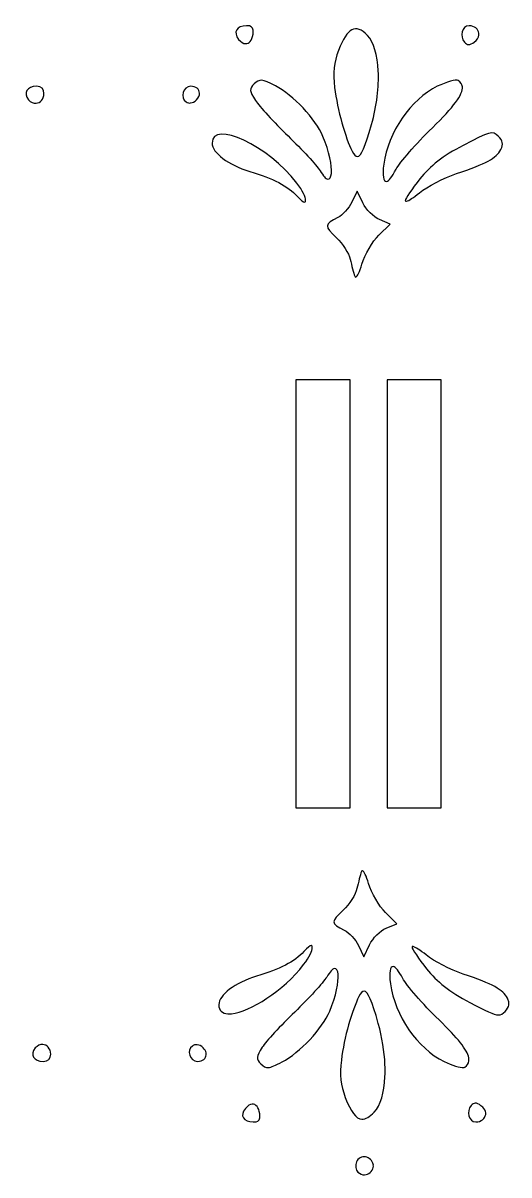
# Model space of a CAD drawing. Header units: centimetres. Extents: x -10 to 10, y -12.4 to 12.4.
# Drawn here: x -0.199 to 1.421, y -12.236 to -8.398 of the extents above; entities that cross this region are included whole.
import ezdxf

# ---------------------------------------------------------------- set-up
doc = ezdxf.new("R2010")
doc.units = ezdxf.units.CM
doc.header["$MEASUREMENT"] = 0
doc.layers.add('Layer 1', color=7, linetype='Continuous')

msp = doc.modelspace()

# ---------------------------------------------------------------- linework, layer by layer
at = {"layer": 'Layer 1', "color": 37, "lineweight": 25}
for points, knots in [([(0.5682, -8.42083), (0.56857, -8.42436), (0.56897, -8.42978), (0.5682, -8.43489), (0.5682, -8.43489), (0.56505, -8.45632), (0.55542, -8.46694), (0.5434, -8.46631), (0.5434, -8.46631), (0.53618, -8.46593), (0.52794, -8.46153), (0.52025, -8.45225), (0.52025, -8.45225), (0.50064, -8.42862), (0.51346, -8.40677), (0.54671, -8.40677), (0.54671, -8.40677), (0.56088, -8.40677), (0.56704, -8.41024), (0.56821, -8.42083), (0.56821, -8.42083), (0.56821, -8.42083), (0.5682, -8.42083), (0.5682, -8.42083)], [0, 0, 0, 0, 0.1428571, 0.1428571, 0.1428571, 0.1428571, 0.2857143, 0.2857143, 0.2857143, 0.2857143, 0.4285714, 0.4285714, 0.4285714, 0.4285714, 0.5714286, 0.5714286, 0.5714286, 0.5714286, 0.7142857, 0.7142857, 0.7142857, 0.7142857, 1, 1, 1, 1]), ([(0.98575, -8.55725), (0.9881, -8.60994), (0.98107, -8.6735), (0.96342, -8.73584), (0.96342, -8.73584), (0.94227, -8.81059), (0.92885, -8.84226), (0.91629, -8.8425), (0.91629, -8.8425), (0.91057, -8.84263), (0.90531, -8.83622), (0.89893, -8.82431), (0.89893, -8.82431), (0.87604, -8.78153), (0.84955, -8.68722), (0.84023, -8.61264), (0.84023, -8.61264), (0.83394, -8.56229), (0.83751, -8.53035), (0.85346, -8.48862), (0.85346, -8.48862), (0.8824, -8.41284), (0.91049, -8.39762), (0.94937, -8.43901), (0.94937, -8.43901), (0.97084, -8.46186), (0.98338, -8.50456), (0.98575, -8.55725)], [0, 0, 0, 0, 0.125, 0.125, 0.125, 0.125, 0.25, 0.25, 0.25, 0.25, 0.375, 0.375, 0.375, 0.375, 0.5, 0.5, 0.5, 0.5, 0.625, 0.625, 0.625, 0.625, 0.75, 0.75, 0.75, 0.75, 1, 1, 1, 1]), ([(1.32144, -8.43157), (1.32252, -8.43961), (1.31887, -8.44819), (1.31152, -8.45555), (1.31152, -8.45555), (1.30341, -8.46366), (1.29692, -8.46782), (1.29085, -8.46878), (1.29085, -8.46878), (1.28934, -8.46902), (1.28819, -8.46979), (1.28672, -8.46961), (1.28672, -8.46961), (1.28229, -8.46908), (1.27799, -8.46585), (1.27349, -8.46134), (1.27349, -8.46134), (1.25526, -8.44311), (1.26499, -8.40677), (1.28837, -8.40677), (1.28837, -8.40677), (1.30643, -8.40677), (1.31964, -8.41818), (1.32144, -8.43157)], [0, 0, 0, 0, 0.1428571, 0.1428571, 0.1428571, 0.1428571, 0.2857143, 0.2857143, 0.2857143, 0.2857143, 0.4285714, 0.4285714, 0.4285714, 0.4285714, 0.5714286, 0.5714286, 0.5714286, 0.5714286, 0.7142857, 0.7142857, 0.7142857, 0.7142857, 1, 1, 1, 1]), ([(0.82948, -8.89873), (0.82837, -8.91111), (0.82356, -8.91852), (0.81708, -8.91775), (0.81708, -8.91775), (0.81059, -8.91697), (0.80281, -8.90777), (0.79145, -8.88964), (0.79145, -8.88964), (0.77954, -8.87059), (0.73156, -8.81905), (0.68479, -8.77388), (0.68479, -8.77388), (0.63802, -8.72871), (0.58911, -8.67517), (0.57647, -8.65564), (0.57647, -8.65564), (0.55588, -8.62382), (0.55506, -8.61752), (0.57234, -8.60024), (0.57234, -8.60024), (0.58963, -8.58296), (0.59792, -8.58405), (0.64262, -8.60685), (0.64262, -8.60685), (0.70156, -8.63692), (0.77713, -8.71743), (0.80137, -8.77552), (0.80137, -8.77552), (0.82272, -8.82667), (0.83173, -8.87397), (0.82948, -8.89872), (0.82948, -8.89872), (0.82948, -8.89872), (0.82948, -8.89873), (0.82948, -8.89873)], [0, 0, 0, 0, 0.1, 0.1, 0.1, 0.1, 0.2, 0.2, 0.2, 0.2, 0.3, 0.3, 0.3, 0.3, 0.4, 0.4, 0.4, 0.4, 0.5, 0.5, 0.5, 0.5, 0.6, 0.6, 0.6, 0.6, 0.7, 0.7, 0.7, 0.7, 0.8, 0.8, 0.8, 0.8, 1, 1, 1, 1]), ([(1.26604, -8.61017), (1.26858, -8.63567), (1.23703, -8.67754), (1.166, -8.7466), (1.166, -8.7466), (1.11136, -8.79972), (1.05683, -8.86234), (1.04528, -8.88468), (1.04528, -8.88468), (1.03172, -8.9109), (1.02079, -8.92428), (1.01303, -8.92519), (1.01303, -8.92519), (1.00305, -8.92637), (0.99865, -8.90671), (1.00394, -8.86814), (1.00394, -8.86814), (1.01852, -8.76181), (1.09407, -8.65134), (1.18253, -8.60852), (1.18253, -8.60852), (1.21345, -8.59355), (1.24484, -8.58509), (1.25198, -8.5895), (1.25198, -8.5895), (1.26022, -8.59459), (1.26519, -8.60167), (1.26603, -8.61017), (1.26603, -8.61017), (1.26603, -8.61017), (1.26604, -8.61017), (1.26604, -8.61017)], [0, 0, 0, 0, 0.1111111, 0.1111111, 0.1111111, 0.1111111, 0.2222222, 0.2222222, 0.2222222, 0.2222222, 0.3333333, 0.3333333, 0.3333333, 0.3333333, 0.4444444, 0.4444444, 0.4444444, 0.4444444, 0.5555556, 0.5555556, 0.5555556, 0.5555556, 0.6666667, 0.6666667, 0.6666667, 0.6666667, 0.7777778, 0.7777778, 0.7777778, 0.7777778, 1, 1, 1, 1]), ([(-0.12881, -8.63249), (-0.12881, -8.6516), (-0.14149, -8.66404), (-0.15527, -8.66474), (-0.15527, -8.66474), (-0.16354, -8.66516), (-0.17292, -8.66179), (-0.18007, -8.65316), (-0.18007, -8.65316), (-0.19863, -8.6308), (-0.18547, -8.60851), (-0.15361, -8.60851), (-0.15361, -8.60851), (-0.13797, -8.60851), (-0.12881, -8.61724), (-0.12881, -8.63249)], [0, 0, 0, 0, 0.2, 0.2, 0.2, 0.2, 0.4, 0.4, 0.4, 0.4, 0.6, 0.6, 0.6, 0.6, 1, 1, 1, 1]), ([(0.38961, -8.63084), (0.39001, -8.63817), (0.38707, -8.64661), (0.37969, -8.65399), (0.37969, -8.65399), (0.37358, -8.6601), (0.36644, -8.66314), (0.35985, -8.66391), (0.35985, -8.66391), (0.35765, -8.66417), (0.35543, -8.66432), (0.35324, -8.66391), (0.35324, -8.66391), (0.35031, -8.66336), (0.34775, -8.66231), (0.34497, -8.6606), (0.34497, -8.6606), (0.32346, -8.6473), (0.3349, -8.60851), (0.36068, -8.60851), (0.36068, -8.60851), (0.37802, -8.60851), (0.38895, -8.61862), (0.38962, -8.63083), (0.38962, -8.63083), (0.38962, -8.63083), (0.38961, -8.63084), (0.38961, -8.63084)], [0, 0, 0, 0, 0.125, 0.125, 0.125, 0.125, 0.25, 0.25, 0.25, 0.25, 0.375, 0.375, 0.375, 0.375, 0.5, 0.5, 0.5, 0.5, 0.625, 0.625, 0.625, 0.625, 0.75, 0.75, 0.75, 0.75, 1, 1, 1, 1]), ([(0.74349, -8.98803), (0.74349, -8.99176), (0.74375, -8.99466), (0.741, -8.99464), (0.741, -8.99464), (0.7365, -8.99462), (0.7274, -8.98809), (0.71537, -8.9748), (0.71537, -8.9748), (0.68451, -8.9407), (0.63523, -8.91521), (0.55745, -8.89212), (0.55745, -8.89212), (0.48531, -8.8707), (0.43177, -8.82988), (0.43177, -8.79786), (0.43177, -8.79786), (0.43177, -8.71825), (0.62007, -8.80711), (0.71454, -8.93098), (0.71454, -8.93098), (0.73382, -8.95626), (0.74336, -8.97808), (0.74348, -8.98803), (0.74348, -8.98803), (0.74348, -8.98803), (0.74349, -8.98803), (0.74349, -8.98803)], [0, 0, 0, 0, 0.125, 0.125, 0.125, 0.125, 0.25, 0.25, 0.25, 0.25, 0.375, 0.375, 0.375, 0.375, 0.5, 0.5, 0.5, 0.5, 0.625, 0.625, 0.625, 0.625, 0.75, 0.75, 0.75, 0.75, 1, 1, 1, 1]), ([(1.39916, -8.7962), (1.40038, -8.80316), (1.3989, -8.81026), (1.3942, -8.81935), (1.3942, -8.81935), (1.37865, -8.8484), (1.34618, -8.86567), (1.2462, -8.89955), (1.2462, -8.89955), (1.20453, -8.91367), (1.14908, -8.94226), (1.123, -8.96322), (1.123, -8.96322), (1.10344, -8.97894), (1.0872, -8.98991), (1.08001, -8.99133), (1.08001, -8.99133), (1.07763, -8.9918), (1.07587, -8.99134), (1.07587, -8.98968), (1.07587, -8.98968), (1.07587, -8.98303), (1.09798, -8.95055), (1.12465, -8.91692), (1.12465, -8.91692), (1.15882, -8.87383), (1.20068, -8.84092), (1.26852, -8.8053), (1.26852, -8.8053), (1.35762, -8.75853), (1.36674, -8.7556), (1.38593, -8.77471), (1.38593, -8.77471), (1.39375, -8.78249), (1.39794, -8.78924), (1.39916, -8.79621), (1.39916, -8.79621), (1.39916, -8.79621), (1.39916, -8.7962), (1.39916, -8.7962)], [0, 0, 0, 0, 0.0909091, 0.0909091, 0.0909091, 0.0909091, 0.1818182, 0.1818182, 0.1818182, 0.1818182, 0.2727273, 0.2727273, 0.2727273, 0.2727273, 0.3636364, 0.3636364, 0.3636364, 0.3636364, 0.4545455, 0.4545455, 0.4545455, 0.4545455, 0.5454545, 0.5454545, 0.5454545, 0.5454545, 0.6363636, 0.6363636, 0.6363636, 0.6363636, 0.7272727, 0.7272727, 0.7272727, 0.7272727, 0.8181818, 0.8181818, 0.8181818, 0.8181818, 1, 1, 1, 1]), ([(1.02544, -9.0674), (1.02544, -9.0674), (0.98741, -9.10461), (0.98741, -9.10461), (0.98741, -9.10461), (0.9662, -9.12535), (0.94083, -9.16921), (0.93119, -9.20135), (0.93119, -9.20135), (0.92347, -9.22708), (0.91551, -9.24273), (0.91052, -9.24434), (0.91052, -9.24434), (0.90885, -9.24488), (0.90819, -9.24383), (0.90721, -9.24103), (0.90721, -9.24103), (0.90358, -9.23061), (0.89678, -9.20497), (0.89233, -9.18481), (0.89233, -9.18481), (0.88787, -9.16464), (0.86743, -9.13287), (0.84603, -9.11288), (0.84603, -9.11288), (0.80505, -9.0746), (0.80503, -9.06882), (0.85099, -9.04591), (0.85099, -9.04591), (0.86675, -9.03805), (0.8875, -9.01506), (0.89729, -8.99465), (0.89729, -8.99465), (0.89729, -8.99465), (0.91548, -8.95744), (0.91548, -8.95744), (0.91548, -8.95744), (0.91548, -8.95744), (0.9345, -8.99713), (0.9345, -8.99713), (0.9345, -8.99713), (0.94489, -9.01908), (0.9698, -9.0442), (0.9899, -9.05253), (0.9899, -9.05253), (0.9899, -9.05253), (1.02545, -9.06741), (1.02545, -9.06741), (1.02545, -9.06741), (1.02545, -9.06741), (1.02544, -9.0674), (1.02544, -9.0674)], [0, 0, 0, 0, 0.0714286, 0.0714286, 0.0714286, 0.0714286, 0.1428571, 0.1428571, 0.1428571, 0.1428571, 0.2142857, 0.2142857, 0.2142857, 0.2142857, 0.2857143, 0.2857143, 0.2857143, 0.2857143, 0.3571429, 0.3571429, 0.3571429, 0.3571429, 0.4285714, 0.4285714, 0.4285714, 0.4285714, 0.5, 0.5, 0.5, 0.5, 0.5714286, 0.5714286, 0.5714286, 0.5714286, 0.6428571, 0.6428571, 0.6428571, 0.6428571, 0.7142857, 0.7142857, 0.7142857, 0.7142857, 0.7857143, 0.7857143, 0.7857143, 0.7857143, 0.8571429, 0.8571429, 0.8571429, 0.8571429, 1, 1, 1, 1]), ([(0.89149, -9.58665), (0.89149, -9.58665), (0.89149, -11.01292), (0.89149, -11.01292), (0.89149, -11.01292), (0.89149, -11.01292), (0.71124, -11.01292), (0.71124, -11.01292), (0.71124, -11.01292), (0.71124, -11.01292), (0.71124, -9.58665), (0.71124, -9.58665), (0.71124, -9.58665), (0.71124, -9.58665), (0.89149, -9.58665), (0.89149, -9.58665)], [0, 0, 0, 0, 0.2, 0.2, 0.2, 0.2, 0.4, 0.4, 0.4, 0.4, 0.6, 0.6, 0.6, 0.6, 1, 1, 1, 1]), ([(1.19576, -9.58665), (1.19576, -9.58665), (1.19576, -11.01292), (1.19576, -11.01292), (1.19576, -11.01292), (1.19576, -11.01292), (1.01551, -11.01292), (1.01551, -11.01292), (1.01551, -11.01292), (1.01551, -11.01292), (1.01551, -9.58665), (1.01551, -9.58665), (1.01551, -9.58665), (1.01551, -9.58665), (1.19576, -9.58665), (1.19576, -9.58665)], [0, 0, 0, 0, 0.2, 0.2, 0.2, 0.2, 0.4, 0.4, 0.4, 0.4, 0.6, 0.6, 0.6, 0.6, 1, 1, 1, 1]), ([(1.04776, -11.39904), (1.04776, -11.39904), (1.01221, -11.41392), (1.01221, -11.41392), (1.01221, -11.41392), (0.99211, -11.42224), (0.96721, -11.44737), (0.95681, -11.46932), (0.95681, -11.46932), (0.95681, -11.46932), (0.93779, -11.50901), (0.93779, -11.50901), (0.93779, -11.50901), (0.93779, -11.50901), (0.9196, -11.4718), (0.9196, -11.4718), (0.9196, -11.4718), (0.90981, -11.45139), (0.88823, -11.42839), (0.87247, -11.42054), (0.87247, -11.42054), (0.82651, -11.39763), (0.82735, -11.39268), (0.86834, -11.35439), (0.86834, -11.35439), (0.88974, -11.3344), (0.91019, -11.3018), (0.91464, -11.28163), (0.91464, -11.28163), (0.9191, -11.26146), (0.92589, -11.23583), (0.92952, -11.22541), (0.92952, -11.22541), (0.93047, -11.22261), (0.93116, -11.2224), (0.93283, -11.22293), (0.93283, -11.22293), (0.93782, -11.22455), (0.94578, -11.23937), (0.9535, -11.2651), (0.9535, -11.2651), (0.96314, -11.29724), (0.98851, -11.3411), (1.00972, -11.36184), (1.00972, -11.36184), (1.00972, -11.36184), (1.04775, -11.39905), (1.04775, -11.39905), (1.04775, -11.39905), (1.04775, -11.39905), (1.04776, -11.39904), (1.04776, -11.39904)], [0, 0, 0, 0, 0.0714286, 0.0714286, 0.0714286, 0.0714286, 0.1428571, 0.1428571, 0.1428571, 0.1428571, 0.2142857, 0.2142857, 0.2142857, 0.2142857, 0.2857143, 0.2857143, 0.2857143, 0.2857143, 0.3571429, 0.3571429, 0.3571429, 0.3571429, 0.4285714, 0.4285714, 0.4285714, 0.4285714, 0.5, 0.5, 0.5, 0.5, 0.5714286, 0.5714286, 0.5714286, 0.5714286, 0.6428571, 0.6428571, 0.6428571, 0.6428571, 0.7142857, 0.7142857, 0.7142857, 0.7142857, 0.7857143, 0.7857143, 0.7857143, 0.7857143, 0.8571429, 0.8571429, 0.8571429, 0.8571429, 1, 1, 1, 1]), ([(0.76582, -11.47842), (0.76582, -11.48837), (0.75616, -11.51019), (0.73688, -11.53547), (0.73688, -11.53547), (0.67045, -11.62256), (0.5574, -11.69304), (0.49628, -11.69918), (0.49628, -11.69918), (0.4922, -11.69959), (0.48829, -11.69937), (0.4847, -11.69918), (0.4847, -11.69918), (0.46557, -11.69825), (0.45411, -11.68849), (0.45411, -11.66859), (0.45411, -11.66859), (0.45411, -11.63657), (0.50765, -11.59575), (0.57979, -11.57433), (0.57979, -11.57433), (0.65757, -11.55123), (0.70686, -11.52575), (0.73771, -11.49165), (0.73771, -11.49165), (0.74974, -11.47836), (0.75801, -11.47183), (0.76251, -11.47181), (0.76251, -11.47181), (0.76522, -11.4718), (0.76582, -11.47469), (0.76582, -11.47842)], [0, 0, 0, 0, 0.1111111, 0.1111111, 0.1111111, 0.1111111, 0.2222222, 0.2222222, 0.2222222, 0.2222222, 0.3333333, 0.3333333, 0.3333333, 0.3333333, 0.4444444, 0.4444444, 0.4444444, 0.4444444, 0.5555556, 0.5555556, 0.5555556, 0.5555556, 0.6666667, 0.6666667, 0.6666667, 0.6666667, 0.7777778, 0.7777778, 0.7777778, 0.7777778, 1, 1, 1, 1]), ([(1.42066, -11.65949), (1.4214, -11.66323), (1.42127, -11.66676), (1.42066, -11.67024), (1.42066, -11.67024), (1.41944, -11.6772), (1.41608, -11.68395), (1.40826, -11.69174), (1.40826, -11.69174), (1.40106, -11.6989), (1.39502, -11.70341), (1.38594, -11.70332), (1.38594, -11.70332), (1.37081, -11.70316), (1.34654, -11.69039), (1.29085, -11.66115), (1.29085, -11.66115), (1.22301, -11.62554), (1.18115, -11.59262), (1.14698, -11.54953), (1.14698, -11.54953), (1.12031, -11.5159), (1.0982, -11.48342), (1.0982, -11.47677), (1.0982, -11.47677), (1.0982, -11.47511), (1.09913, -11.47464), (1.10151, -11.47512), (1.10151, -11.47512), (1.1087, -11.47654), (1.12577, -11.48752), (1.14533, -11.50323), (1.14533, -11.50323), (1.17141, -11.52419), (1.22685, -11.55277), (1.26853, -11.5669), (1.26853, -11.5669), (1.36851, -11.60078), (1.40098, -11.61806), (1.41653, -11.6471), (1.41653, -11.6471), (1.41891, -11.65164), (1.41992, -11.65577), (1.42067, -11.6595), (1.42067, -11.6595), (1.42067, -11.6595), (1.42066, -11.65949), (1.42066, -11.65949)], [0, 0, 0, 0, 0.0769231, 0.0769231, 0.0769231, 0.0769231, 0.1538462, 0.1538462, 0.1538462, 0.1538462, 0.2307692, 0.2307692, 0.2307692, 0.2307692, 0.3076923, 0.3076923, 0.3076923, 0.3076923, 0.3846154, 0.3846154, 0.3846154, 0.3846154, 0.4615385, 0.4615385, 0.4615385, 0.4615385, 0.5384615, 0.5384615, 0.5384615, 0.5384615, 0.6153846, 0.6153846, 0.6153846, 0.6153846, 0.6923077, 0.6923077, 0.6923077, 0.6923077, 0.7692308, 0.7692308, 0.7692308, 0.7692308, 0.8461538, 0.8461538, 0.8461538, 0.8461538, 1, 1, 1, 1]), ([(0.85181, -11.56771), (0.85406, -11.59246), (0.84505, -11.63975), (0.8237, -11.69091), (0.8237, -11.69091), (0.79945, -11.749), (0.72388, -11.82951), (0.66495, -11.85958), (0.66495, -11.85958), (0.6426, -11.87098), (0.62915, -11.87751), (0.61947, -11.8786), (0.61947, -11.8786), (0.60979, -11.8797), (0.60331, -11.87484), (0.59467, -11.8662), (0.59467, -11.8662), (0.5774, -11.84892), (0.57822, -11.84263), (0.59881, -11.8108), (0.59881, -11.8108), (0.61144, -11.79127), (0.66035, -11.73856), (0.70712, -11.69339), (0.70712, -11.69339), (0.75389, -11.64822), (0.80186, -11.59586), (0.81378, -11.57681), (0.81378, -11.57681), (0.82514, -11.55867), (0.83293, -11.54947), (0.83941, -11.5487), (0.83941, -11.5487), (0.84589, -11.54792), (0.8507, -11.55534), (0.85181, -11.56772), (0.85181, -11.56772), (0.85181, -11.56772), (0.85181, -11.56771), (0.85181, -11.56771)], [0, 0, 0, 0, 0.0909091, 0.0909091, 0.0909091, 0.0909091, 0.1818182, 0.1818182, 0.1818182, 0.1818182, 0.2727273, 0.2727273, 0.2727273, 0.2727273, 0.3636364, 0.3636364, 0.3636364, 0.3636364, 0.4545455, 0.4545455, 0.4545455, 0.4545455, 0.5454545, 0.5454545, 0.5454545, 0.5454545, 0.6363636, 0.6363636, 0.6363636, 0.6363636, 0.7272727, 0.7272727, 0.7272727, 0.7272727, 0.8181818, 0.8181818, 0.8181818, 0.8181818, 1, 1, 1, 1]), ([(1.28754, -11.84553), (1.28828, -11.84925), (1.28786, -11.85309), (1.28754, -11.85628), (1.28754, -11.85628), (1.28669, -11.86478), (1.28254, -11.87186), (1.27431, -11.87695), (1.27431, -11.87695), (1.27341, -11.8775), (1.27177, -11.87844), (1.27018, -11.8786), (1.27018, -11.8786), (1.25892, -11.87974), (1.23192, -11.87103), (1.20486, -11.85793), (1.20486, -11.85793), (1.1164, -11.81511), (1.04084, -11.70547), (1.02627, -11.59913), (1.02627, -11.59913), (1.02098, -11.56056), (1.0254, -11.54091), (1.03537, -11.54208), (1.03537, -11.54208), (1.04313, -11.54299), (1.05405, -11.55554), (1.06761, -11.58177), (1.06761, -11.58177), (1.07916, -11.6041), (1.13369, -11.66672), (1.18833, -11.71985), (1.18833, -11.71985), (1.25049, -11.78027), (1.28229, -11.81952), (1.28755, -11.84553), (1.28755, -11.84553), (1.28755, -11.84553), (1.28754, -11.84553), (1.28754, -11.84553)], [0, 0, 0, 0, 0.0909091, 0.0909091, 0.0909091, 0.0909091, 0.1818182, 0.1818182, 0.1818182, 0.1818182, 0.2727273, 0.2727273, 0.2727273, 0.2727273, 0.3636364, 0.3636364, 0.3636364, 0.3636364, 0.4545455, 0.4545455, 0.4545455, 0.4545455, 0.5454545, 0.5454545, 0.5454545, 0.5454545, 0.6363636, 0.6363636, 0.6363636, 0.6363636, 0.7272727, 0.7272727, 0.7272727, 0.7272727, 0.8181818, 0.8181818, 0.8181818, 0.8181818, 1, 1, 1, 1]), ([(1.00807, -11.86785), (1.00873, -11.88216), (1.00865, -11.89602), (1.00807, -11.90919), (1.00807, -11.90919), (1.00572, -11.96188), (0.99316, -12.00458), (0.97169, -12.02743), (0.97169, -12.02743), (0.95711, -12.04295), (0.94332, -12.0511), (0.93118, -12.05058), (0.93118, -12.05058), (0.91093, -12.04971), (0.89387, -12.02518), (0.87578, -11.97782), (0.87578, -11.97782), (0.85983, -11.93608), (0.85626, -11.90415), (0.86255, -11.8538), (0.86255, -11.8538), (0.87187, -11.77922), (0.89837, -11.68492), (0.92126, -11.64213), (0.92126, -11.64213), (0.92764, -11.63022), (0.9329, -11.62382), (0.93862, -11.62394), (0.93862, -11.62394), (0.95118, -11.62418), (0.9646, -11.65667), (0.98575, -11.73143), (0.98575, -11.73143), (0.99898, -11.77819), (1.00608, -11.82494), (1.00807, -11.86786), (1.00807, -11.86786), (1.00807, -11.86786), (1.00807, -11.86785), (1.00807, -11.86785)], [0, 0, 0, 0, 0.0909091, 0.0909091, 0.0909091, 0.0909091, 0.1818182, 0.1818182, 0.1818182, 0.1818182, 0.2727273, 0.2727273, 0.2727273, 0.2727273, 0.3636364, 0.3636364, 0.3636364, 0.3636364, 0.4545455, 0.4545455, 0.4545455, 0.4545455, 0.5454545, 0.5454545, 0.5454545, 0.5454545, 0.6363636, 0.6363636, 0.6363636, 0.6363636, 0.7272727, 0.7272727, 0.7272727, 0.7272727, 0.8181818, 0.8181818, 0.8181818, 0.8181818, 1, 1, 1, 1]), ([(-0.10648, -11.83395), (-0.10648, -11.8492), (-0.11565, -11.85793), (-0.13128, -11.85793), (-0.13128, -11.85793), (-0.16314, -11.85793), (-0.1763, -11.83564), (-0.15774, -11.81328), (-0.15774, -11.81328), (-0.15058, -11.80465), (-0.14121, -11.80129), (-0.13294, -11.8017), (-0.13294, -11.8017), (-0.11916, -11.8024), (-0.10648, -11.81484), (-0.10648, -11.83395)], [0, 0, 0, 0, 0.2, 0.2, 0.2, 0.2, 0.4, 0.4, 0.4, 0.4, 0.6, 0.6, 0.6, 0.6, 1, 1, 1, 1]), ([(0.41194, -11.82982), (0.41228, -11.83176), (0.41194, -11.83377), (0.41194, -11.83561), (0.41194, -11.83561), (0.41128, -11.84782), (0.40034, -11.85793), (0.383, -11.85793), (0.383, -11.85793), (0.35722, -11.85793), (0.34495, -11.81997), (0.36646, -11.80667), (0.36646, -11.80667), (0.36924, -11.80496), (0.37263, -11.80308), (0.37556, -11.80254), (0.37556, -11.80254), (0.37773, -11.80213), (0.37997, -11.80227), (0.38217, -11.80254), (0.38217, -11.80254), (0.38877, -11.80331), (0.39591, -11.80636), (0.40201, -11.81246), (0.40201, -11.81246), (0.40755, -11.81799), (0.41093, -11.82401), (0.41193, -11.82982), (0.41193, -11.82982), (0.41193, -11.82982), (0.41194, -11.82982), (0.41194, -11.82982)], [0, 0, 0, 0, 0.1111111, 0.1111111, 0.1111111, 0.1111111, 0.2222222, 0.2222222, 0.2222222, 0.2222222, 0.3333333, 0.3333333, 0.3333333, 0.3333333, 0.4444444, 0.4444444, 0.4444444, 0.4444444, 0.5555556, 0.5555556, 0.5555556, 0.5555556, 0.6666667, 0.6666667, 0.6666667, 0.6666667, 0.7777778, 0.7777778, 0.7777778, 0.7777778, 1, 1, 1, 1]), ([(0.59053, -12.03239), (0.5913, -12.03749), (0.5909, -12.04209), (0.59053, -12.04562), (0.59053, -12.04562), (0.58937, -12.05621), (0.5832, -12.05968), (0.56903, -12.05968), (0.56903, -12.05968), (0.53578, -12.05968), (0.52296, -12.03866), (0.54257, -12.01503), (0.54257, -12.01503), (0.55026, -12.00576), (0.5585, -12.00053), (0.56572, -12.00015), (0.56572, -12.00015), (0.57775, -11.99952), (0.58737, -12.01097), (0.59052, -12.0324), (0.59052, -12.0324), (0.59052, -12.0324), (0.59053, -12.03239), (0.59053, -12.03239)], [0, 0, 0, 0, 0.1428571, 0.1428571, 0.1428571, 0.1428571, 0.2857143, 0.2857143, 0.2857143, 0.2857143, 0.4285714, 0.4285714, 0.4285714, 0.4285714, 0.5714286, 0.5714286, 0.5714286, 0.5714286, 0.7142857, 0.7142857, 0.7142857, 0.7142857, 1, 1, 1, 1]), ([(1.34376, -12.02908), (1.34402, -12.03118), (1.34402, -12.03286), (1.34376, -12.03487), (1.34376, -12.03487), (1.34196, -12.04827), (1.32875, -12.05967), (1.31069, -12.05967), (1.31069, -12.05967), (1.28731, -12.05967), (1.27757, -12.02333), (1.29581, -12.0051), (1.29581, -12.0051), (1.30031, -12.00059), (1.3046, -11.99737), (1.30904, -11.99683), (1.30904, -11.99683), (1.31052, -11.99664), (1.31166, -11.99743), (1.31318, -11.99766), (1.31318, -11.99766), (1.31925, -11.99861), (1.32574, -12.00278), (1.33385, -12.01089), (1.33385, -12.01089), (1.33936, -12.01641), (1.34298, -12.02277), (1.34377, -12.02908), (1.34377, -12.02908), (1.34377, -12.02908), (1.34376, -12.02908), (1.34376, -12.02908)], [0, 0, 0, 0, 0.1111111, 0.1111111, 0.1111111, 0.1111111, 0.2222222, 0.2222222, 0.2222222, 0.2222222, 0.3333333, 0.3333333, 0.3333333, 0.3333333, 0.4444444, 0.4444444, 0.4444444, 0.4444444, 0.5555556, 0.5555556, 0.5555556, 0.5555556, 0.6666667, 0.6666667, 0.6666667, 0.6666667, 0.7777778, 0.7777778, 0.7777778, 0.7777778, 1, 1, 1, 1]), ([(0.96921, -12.20271), (0.96985, -12.20598), (0.96977, -12.20886), (0.96921, -12.21181), (0.96921, -12.21181), (0.96678, -12.22468), (0.95374, -12.23478), (0.94027, -12.23579), (0.94027, -12.23579), (0.93219, -12.23639), (0.92427, -12.23301), (0.91795, -12.22669), (0.91795, -12.22669), (0.91054, -12.21928), (0.9086, -12.20419), (0.91299, -12.19279), (0.91299, -12.19279), (0.91804, -12.17961), (0.93069, -12.17419), (0.94276, -12.17625), (0.94276, -12.17625), (0.95483, -12.17831), (0.96642, -12.18817), (0.96922, -12.20271), (0.96922, -12.20271), (0.96922, -12.20271), (0.96921, -12.20271), (0.96921, -12.20271)], [0, 0, 0, 0, 0.125, 0.125, 0.125, 0.125, 0.25, 0.25, 0.25, 0.25, 0.375, 0.375, 0.375, 0.375, 0.5, 0.5, 0.5, 0.5, 0.625, 0.625, 0.625, 0.625, 0.75, 0.75, 0.75, 0.75, 1, 1, 1, 1])]:
    msp.add_open_spline(points, degree=3, knots=knots, dxfattribs=at)

doc.saveas('drawing.dxf')
